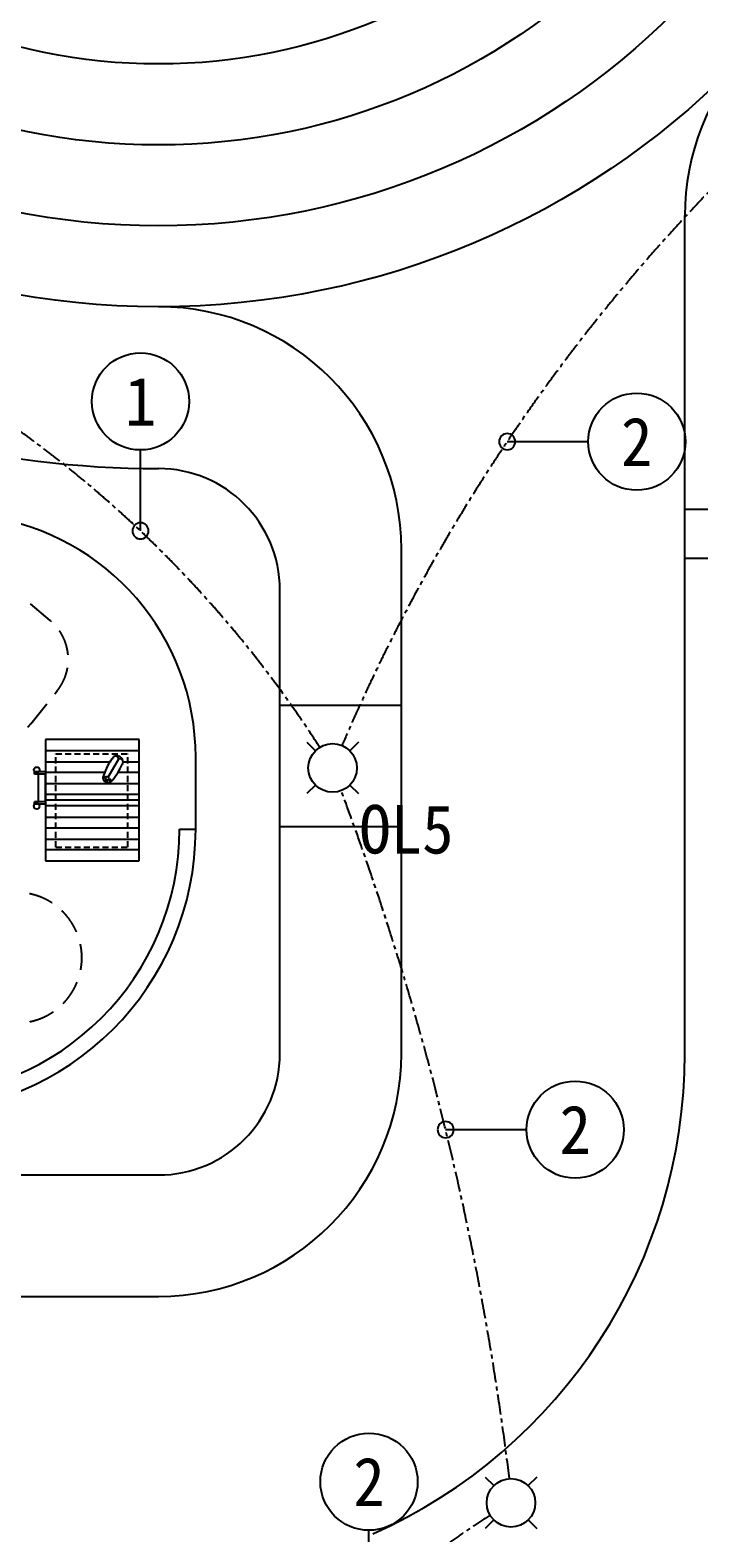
# Model space of a CAD drawing. Header units: millimetres. Extents: x 1145859089 to 1147511753, y -1047484727 to -1047247487.
# Drawn here: x 1146334284 to 1146350803, y -1047411618 to -1047374471 of the extents above; entities that cross this region are included whole.
import ezdxf
from ezdxf.enums import TextEntityAlignment as Align
from ezdxf.xclip import XClip

# ---------------------------------------------------------------- set-up
doc = ezdxf.new("R2010")
doc.units = ezdxf.units.MM
doc.header["$LTSCALE"] = 100
doc.header["$MEASUREMENT"] = 0
doc.header["$XCLIPFRAME"] = 2
for name, pattern in [('CENTERX2', [4, 2.5, -0.5, 0.5, -0.5]), ('단지배치도$0$HID', [2.3, 1.5, -0.8]), ('단지배치도$0$HIDDEN', [9.525, 6.35, -3.175])]:
    doc.linetypes.add(name, pattern=pattern)
doc.layers.get('0').update_dxf_attribs({"linetype": 'CONTINUOUS'})
for name, color, linetype in [('01-전등등기구', 2, 'CONTINUOUS'), ('L-지중매입', 3, 'CENTERX2'), ('TEXT', 7, 'CONTINUOUS'), ('TEXT-기호', 2, 'CONTINUOUS'), ('XREF', 135, 'CONTINUOUS'), ('단지배치도$0$W240910', 135, 'CONTINUOUS')]:
    doc.layers.add(name, color=color, linetype=linetype)
doc.styles.add('돋움체', font='DotumChe.ttf')

# ---------------------------------------------------------------- blocks, each defined once
blk = doc.blocks.new('단지배치도$0$zw$9902')
at = {"layer": '단지배치도$0$W240910'}
for p, q in [((81781, -28400, 0), (81781, -7688, 0)), ((74781, -28400, 0), (74781, -15940, 0)), ((71781, -28400, 0), (71781, -16940, 0)), ((71781, -19790, 0), (74781, -19790, 0)), ((68305, -20637, 0), (65995, -20637, 0)), ((65995, -20637, 0), (65995, -23639, 0)), ((68305, -23639, 0), (68305, -20637, 0)), ((65995, -20906, 0), (68305, -20906, 0)), ((67541, -21566, 0), (67801, -21115, 0)), ((69701, -22855, 0), (69701, -21072, 0)), ((65995, -21437, 0), (65720, -21437, 0)), ((65723, -21437, 0), (65720, -21437, 0)), ((65720, -21497, 0), (65720, -21437, 0)), ((65995, -21497, 0), (65720, -21497, 0)), ((65817, -22177, 0), (65817, -21497, 0)), ((65995, -21186, 0), (67586, -21186, 0)), ((65995, -21446, 0), (67454, -21446, 0)), ((65995, -22177, 0), (65995, -21497, 0)), ((67785, -21446, 0), (68305, -21446, 0)), ((67908, -21186, 0), (68305, -21186, 0)), ((65995, -21726, 0), (68305, -21726, 0)), ((65995, -22177, 0), (65720, -22177, 0)), ((65720, -22237, 0), (65720, -22177, 0)), ((65995, -22237, 0), (65720, -22237, 0)), ((65722, -22237, 0), (65720, -22237, 0)), ((65995, -21986, 0), (68305, -21986, 0)), ((68305, -22138, 0), (65995, -22138, 0)), ((65995, -22271, 0), (68305, -22271, 0)), ((65995, -22557, 0), (68305, -22557, 0)), ((65995, -22816, 0), (68305, -22816, 0)), ((69301, -22855, 0), (69701, -22855, 0)), ((71781, -22790, 0), (74781, -22790, 0)), ((65995, -23097, 0), (68305, -23097, 0)), ((65995, -23356, 0), (68305, -23356, 0)), ((65995, -23639, 0), (68305, -23639, 0)), ((49540, -31400, 0), (68781, -31400, 0)), ((49540, -34400, 0), (68781, -34400, 0))]:
    blk.add_line(p, q, dxfattribs=at)
at = {"layer": '단지배치도$0$W240910', "ltscale": 10}
for p, q in [((82781, -14951, 0), (81781, -14951, 0)), ((81781, -16151, 0), (82781, -16151, 0))]:
    blk.add_line(p, q, dxfattribs=at)
at = {"layer": '단지배치도$0$W240910', "linetype": '단지배치도$0$HIDDEN'}
for p, q in [((66106, -17694, -333088), (64861, -16655, -333088)), ((65628, -20247, -333088), (66279, -19436, -333088))]:
    blk.add_line(p, q, dxfattribs=at)
at = {"layer": '단지배치도$0$W240910', "linetype": '단지배치도$0$HID'}
for p, q in [((66249, -20989, 0), (68026, -20989, 0)), ((66249, -23297, 0), (66249, -20989, 0)), ((68026, -23297, 0), (68026, -20989, 0)), ((66249, -23297, 0), (68026, -23297, 0))]:
    blk.add_line(p, q, dxfattribs=at)
at = {"layer": '단지배치도$0$W240910'}
for centre, radius in [((68781, 10060, 0), 20000), ((68781, 10060, 0), 18000), ((68781, 10060, 0), 16000), ((68781, 10060, 0), 14000), ((65775, -21389, 0), 70.4), ((65774, -22284, 0), 70.4)]:
    blk.add_circle(centre, radius, dxfattribs=at)
for centre, radius, start, end in [((68781, 10060, 0), 24000, 213.718, 270), ((87781, -7688, 0), 6000, 136.9509, 180), ((68781, -15940, 0), 6000, 0, 90), ((68781, -16940, 0), 3000, 0, 90), ((63701, -21072, 0), 6000, 0, 81.7868), ((68625, -21863, 0), 1240, 142.8255, 152.4197), ((66981, -20611, 0), 826, 322.5372, 326.5751), ((67720, -21134, 0), 83.5, 13.4268, 126.0293), ((67756, -21192, 0), 150, 10.1139, 112.5578), ((67825, -21195, 0), 83.5, 354.0445, 106.647), ((67532, -21582, 0), 122, 153.0871, 328.1168), ((69200, -22160, 0), 1887, 152.5148, 160.3728), ((67759, -21178, 0), 484, 225.9836, 229.4796), ((66196, -20428, 0), 1887, 319.701, 327.559), ((66740, -20777, 0), 1240, 327.654, 337.2483), ((68648, -21572, 0), 826, 153.4987, 157.5366), ((67449, -21617, 0), 38.3, 242.0604, 163.7172), ((67484, -21507, 0), 55.3, 225.1174, 282.8555), ((67514, -21606, 0), 48.6, 55.7124, 111.5166), ((67544, -21671, 0), 38.3, 316.3565, 238.0134), ((67520, -21610, 0), 48.6, 8.5572, 64.3614), ((67613, -21591, 0), 45.9, 194.1788, 254.5903), ((67759, -21178, 0), 484, 250.8583, 255.2203), ((62701, -22855, 0), 7000, 270, 0), ((62701, -22855, 0), 6600, 270, 0), ((68781, -28400, 0), 6000, 270, 0), ((68781, -28400, 0), 3000, 270, 0), ((68781, -28400, 0), 3000, 270, 0), ((68781, -28400, 0), 13000, 294.0243, 0)]:
    blk.add_arc(centre, radius, start, end, dxfattribs=at)
at = {"layer": '단지배치도$0$W240910', "linetype": '단지배치도$0$HIDDEN'}
for centre, radius, start, end in [((65304, -18653, -333088), 1250, 321.2484, 50.1232), ((64654, -19464, -333088), 1250, 228.8641, 321.2484), ((65276, -26031, 0), 1614, 247.9975, 78.6542)]:
    blk.add_arc(centre, radius, start, end, dxfattribs=at)
blk = doc.blocks.new('단지배치도')
blk.add_blockref('단지배치도$0$zw$9902', (141034, 142437))
blk = doc.blocks.new('L옥외보안등')
at = {"layer": '01-전등등기구', "linetype": 'Continuous', "ltscale": 2}
for p, q in [((0, 3.181), (0.53, 2.651)), ((3.181, 3.181), (2.651, 2.651)), ((0.53, 0.53), (0, 0)), ((2.651, 0.53), (3.181, 0))]:
    blk.add_line(p, q, dxfattribs=at)
at = {"layer": '01-전등등기구'}
blk.add_circle((1.59, 1.59), 1.499, dxfattribs=at)
blk = doc.blocks.new('A$C742764A1')
at = {"layer": 'TEXT-기호', "color": 6}
blk.add_line((0.5, 0.5), (0.5, 5.5), dxfattribs=at)
blk.add_circle((0.5, 0.5), 0.5, dxfattribs=at)
blk.add_circle((0.5, 0.5), 0.5, dxfattribs=at)

msp = doc.modelspace()

# ---------------------------------------------------------------- linework, layer by layer
at = {"layer": 'L-지중매입', "ltscale": 2}
for centre, radius, start, end in [((1146383943.513337, -1047410083.967047), 45626.100209, 135.3627691195, 156.8614818313), ((1146317135.449817, -1047407798.04202), 28876.681482, 32.6947402538, 60.3146195145), ((1146272312.648405, -1047419295.94091), 74358.905054, 6.96834069077, 20.48841505366), ((1146354580.601727, -1047425530.84399), 16903.531951, 121.9052784382, 147.8391247452)]:
    msp.add_arc(centre, radius, start, end, dxfattribs=at)
at = {"layer": 'TEXT-기호', "color": 6}
for centre in [(1146337011.134691, -1047383650.013849), (1146349267.905001, -1047384644.247839), (1146347747.245797, -1047401649.136652), (1146342654.689684, -1047410351.611362)]:
    msp.add_circle(centre, 1200, dxfattribs=at)

# ---------------------------------------------------------------- block references
at = {"layer": '01-전등등기구', "linetype": 'Continuous', "ltscale": 2, "xscale": 400.0000000000001, "yscale": 400.0000000000001, "zscale": 400.0000000000001}
for p in [(1146341119.480574, -1047393344.159552), (1146345525.353608, -1047411509.293821)]:
    msp.add_blockref('L옥외보안등', p, dxfattribs=at)
at = {"layer": 'TEXT-기호', "linetype": 'Continuous', "ltscale": 2, "xscale": -400, "yscale": 400, "zscale": 400}
for p, rotation in [((1146345867.902794, -1047384844.254666), 269.9999999999948), ((1146337211.141518, -1047387050.016056), 359.9999999999948), ((1146344347.24359, -1047401849.143479), 269.9999999999948), ((1146342854.696512, -1047413751.613569), 359.9999999999949)]:
    msp.add_blockref('A$C742764A1', p, dxfattribs=dict(at, rotation=rotation))
at = {"layer": 'XREF'}
ref = msp.add_blockref('단지배치도', (1146127639.433662, -1047513806.462535), dxfattribs=at)
XClip(ref).set_block_clipping_path([(72982.4064819524, 34919.7593965302), (360382.4067475507, 255319.7593436702)])

# ---------------------------------------------------------------- texts
at = {"layer": 'TEXT', "style": '돋움체'}
msp.add_text('OL5', height=1200, dxfattribs=at).set_placement((1146342416.331966, -1047394224.063313), align=Align.MIDDLE_LEFT)
at = {"layer": 'TEXT-기호', "color": 6, "style": '돋움체'}
for s, p in [('1', (1146337011.134691, -1047383650.013849)), ('2', (1146349267.905001, -1047384644.247839)), ('2', (1146347747.245797, -1047401649.136652)), ('2', (1146342654.689684, -1047410351.611362))]:
    msp.add_text(s, height=1200, dxfattribs=at).set_placement(p, align=Align.MIDDLE)

doc.saveas('drawing.dxf')
